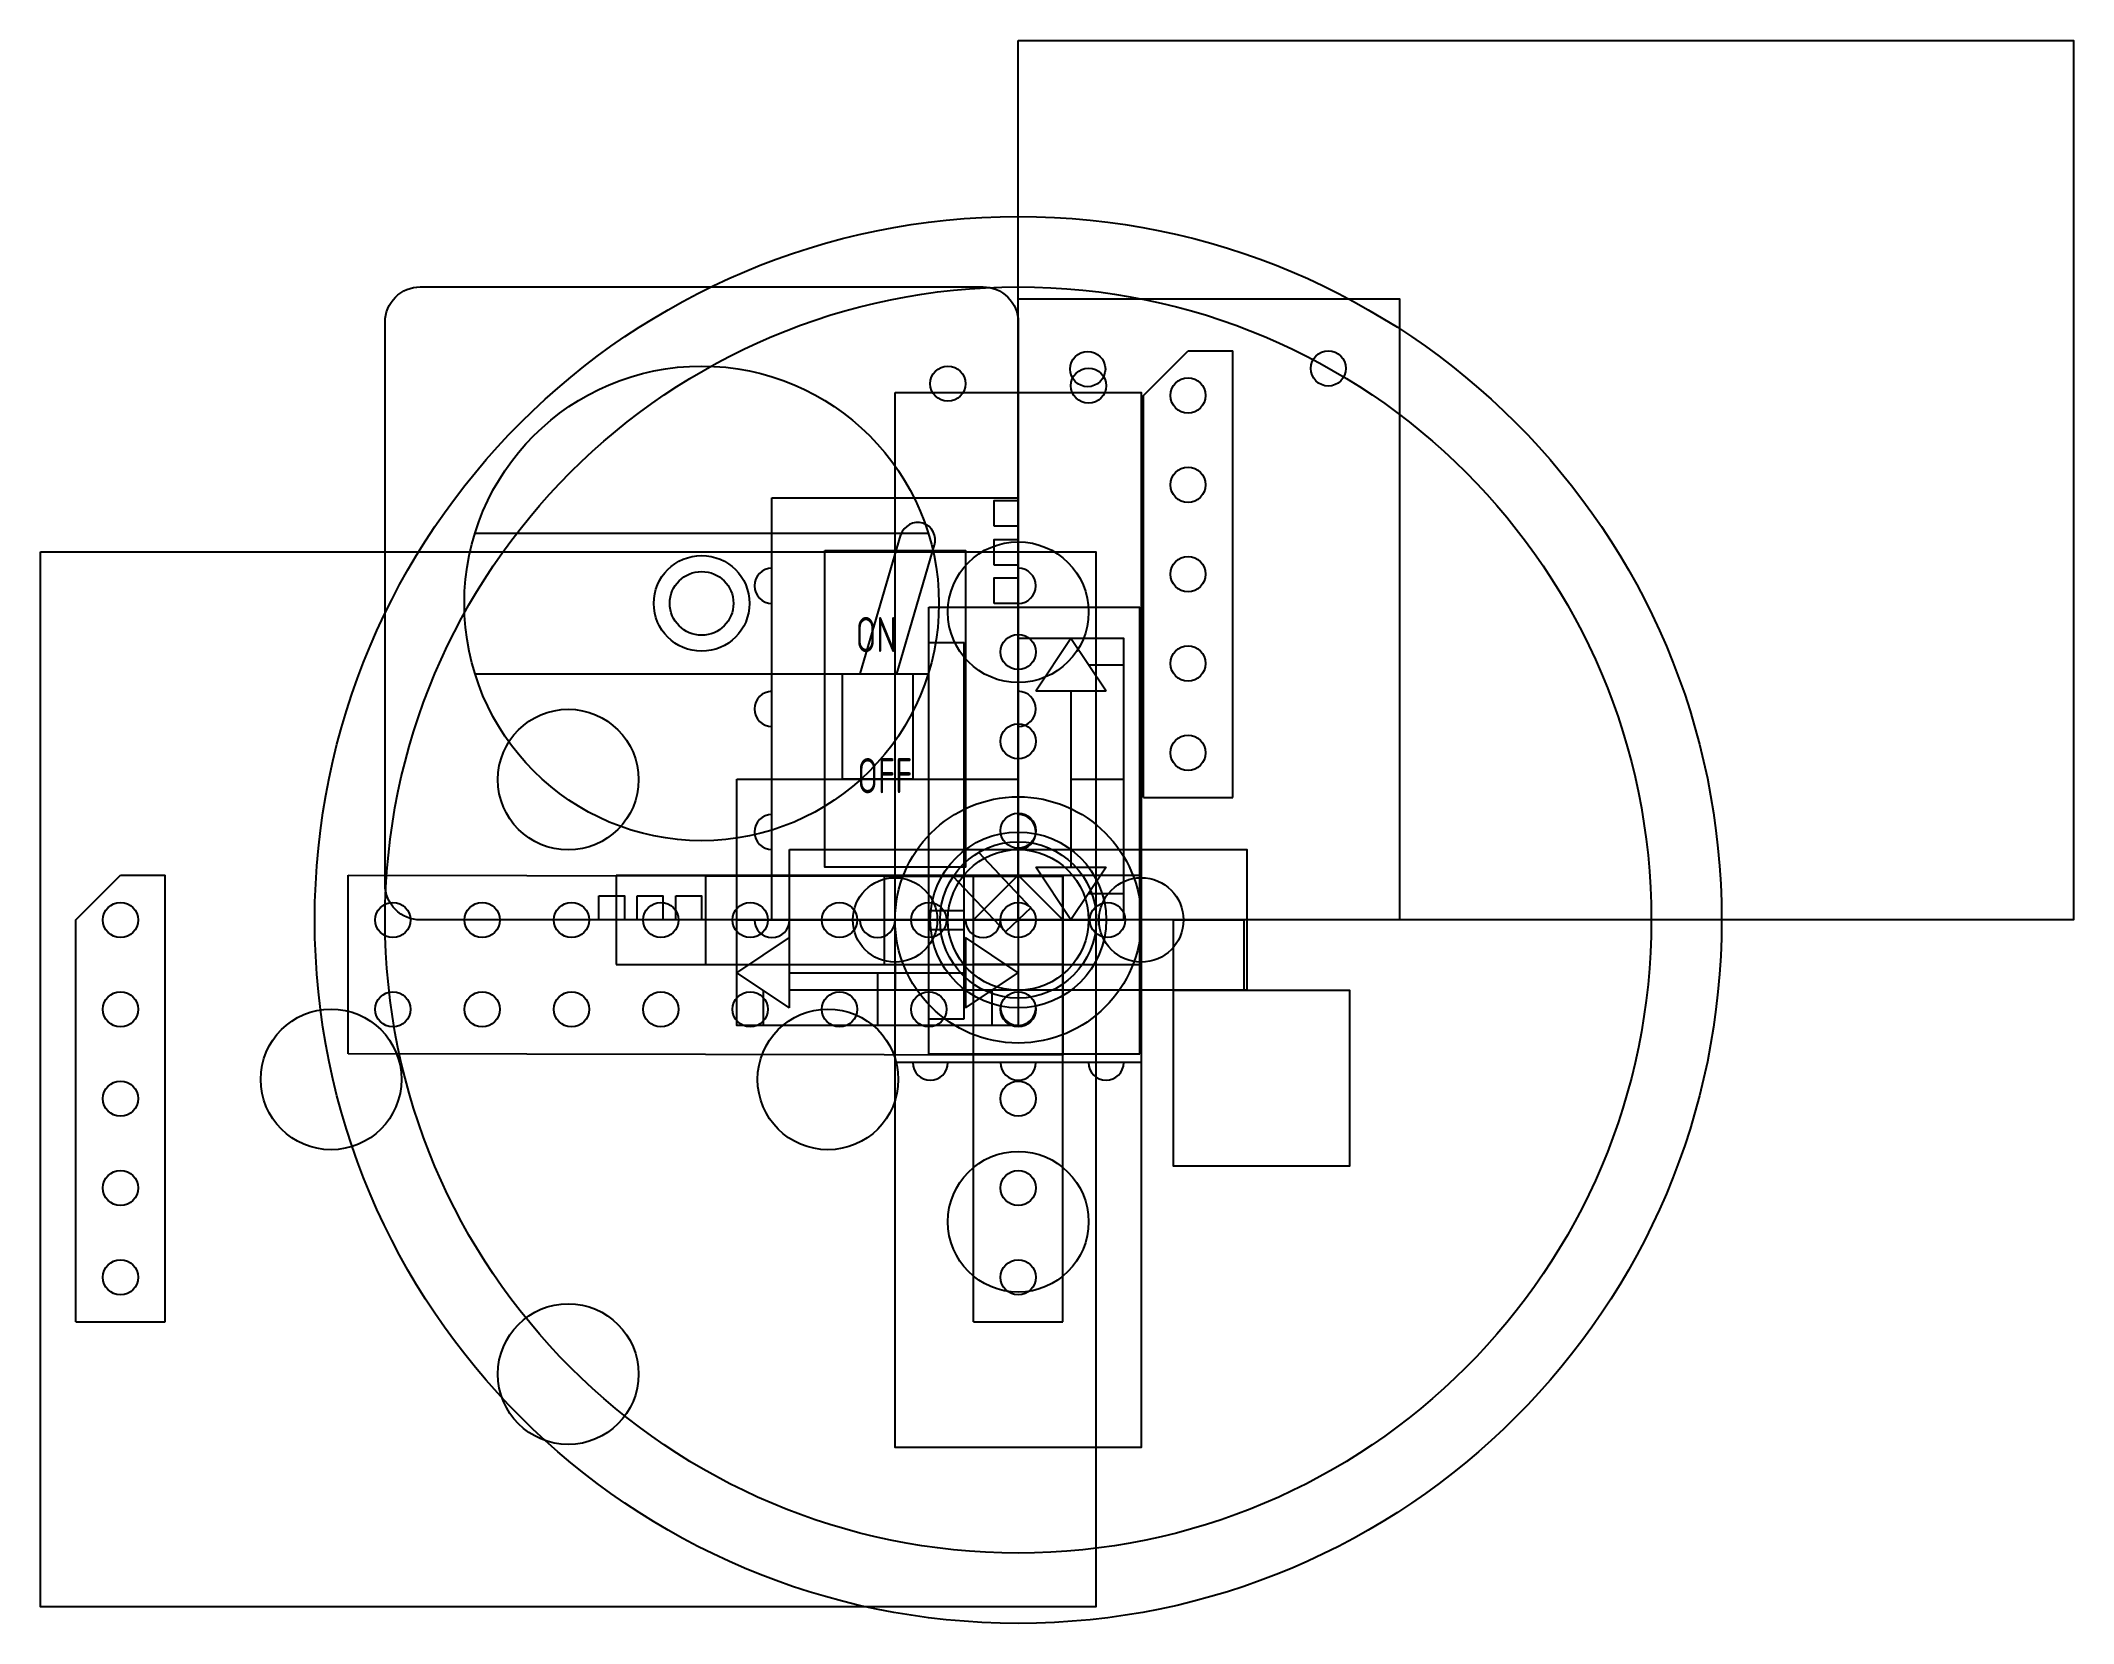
# Model space of a CAD drawing. Header units: millimetres. Extents: x -28 to 791, y -20 to 705.
# Drawn here: x -27.8 to 30, y -20 to 25 of the extents above.
import ezdxf

# ---------------------------------------------------------------- set-up
doc = ezdxf.new("R2010")
doc.units = ezdxf.units.MM
for name, color, linetype in [('Connetor', 252, 'Continuous'), ('Devices', 5, 'Continuous'), ('PCB', 104, 'Continuous'), ('Wires', 252, 'Continuous')]:
    doc.layers.add(name, color=color, linetype=linetype)
doc.styles.get("Standard").update_dxf_attribs({"font": 'dim.shx', "width": 0.8})

# ---------------------------------------------------------------- blocks, each defined once
blk = doc.blocks.new('*U8')
at = {"layer": 'Connetor'}
blk.add_circle((0, 0), 0.5, dxfattribs=at)
blk = doc.blocks.new('*U9')
at = {"layer": 'Connetor', "color": 0, "linetype": 'ByBlock', "lineweight": -2}
for p in [(0, 0), (2.54, 0), (5.08, 0), (7.62, 0), (10.16, 0)]:
    blk.add_blockref('*U8', p, dxfattribs=at)
blk = doc.blocks.new('header_5')
at = {"layer": 'Connetor'}
for p, q in [((-11.43, 1.27), (0, 1.27)), ((-11.43, 1.27), (-11.43, -1.27)), ((0, 1.27), (1.27, 0)), ((1.27, 0), (1.27, -1.27)), ((-11.43, -1.27), (1.27, -1.27))]:
    blk.add_line(p, q, dxfattribs=at)
blk.add_blockref('*U9', (-10.16, 0), dxfattribs=at)
blk = doc.blocks.new('*U11')
at = {"layer": 'Connetor'}
blk.add_circle((0, 0), 0.5, dxfattribs=at)
blk = doc.blocks.new('*U12')
at = {"layer": 'Connetor', "color": 0, "linetype": 'ByBlock', "lineweight": -2}
for p in [(0, 0), (2.54, 0), (5.08, 0), (7.62, 0)]:
    blk.add_blockref('*U11', p, dxfattribs=at)
blk = doc.blocks.new('header_4')
at = {"layer": 'Connetor'}
for p, q in [((-8.89, 1.27), (0, 1.27)), ((-8.89, 1.27), (-8.89, -1.27)), ((0, 1.27), (1.27, 0)), ((1.27, 0), (1.27, -1.27)), ((-8.89, -1.27), (1.27, -1.27))]:
    blk.add_line(p, q, dxfattribs=at)
blk.add_blockref('*U12', (-7.62, 0), dxfattribs=at)
blk = doc.blocks.new('*U14')
at = {"layer": 'Connetor'}
blk.add_circle((0, 0), 0.5, dxfattribs=at)
blk = doc.blocks.new('*U15')
at = {"layer": 'Connetor', "color": 0, "linetype": 'ByBlock', "lineweight": -2}
for p in [(0, 0), (2.54, 0)]:
    blk.add_blockref('*U14', p, dxfattribs=at)
blk = doc.blocks.new('header_2')
at = {"layer": 'Connetor'}
for p, q in [((-3.81, 1.27), (0, 1.27)), ((-3.81, 1.27), (-3.81, -1.27)), ((0, 1.27), (1.27, 0)), ((1.27, 0), (1.27, -1.27)), ((-3.81, -1.27), (1.27, -1.27))]:
    blk.add_line(p, q, dxfattribs=at)
blk.add_blockref('*U15', (-2.54, 0), dxfattribs=at)
blk = doc.blocks.new('CON_2')
at = {"layer": 'Connetor'}
for p, q in [((-2.54, -3.81), (-2.54, 1.27)), ((-2.54, 1.27), (3.46, 1.27)), ((3.46, -3.81), (3.46, 1.27)), ((-2.54, 0.27), (-1.54, 0.27)), ((-1.54, -2.81), (-1.54, 0.27)), ((-2.54, -2.81), (-1.54, -2.81)), ((-2.54, -3.81), (3.46, -3.81))]:
    blk.add_line(p, q, dxfattribs=at)
for centre in [(0, 0), (0, -2.54)]:
    blk.add_circle(centre, 0.5, dxfattribs=at)
blk = doc.blocks.new('*U18')
at = {"layer": 'Connetor'}
blk.add_circle((0, 0), 0.5, dxfattribs=at)
blk = doc.blocks.new('*U19')
at = {"layer": 'Connetor', "color": 0, "linetype": 'ByBlock', "lineweight": -2}
for p in [(0, 2.54), (2.54, 2.54), (5.08, 2.54), (7.62, 2.54), (10.16, 2.54), (12.7, 2.54), (15.24, 2.54), (17.78, 2.54), (0, 0), (2.54, 0), (5.08, 0), (7.62, 0), (10.16, 0), (12.7, 0), (15.24, 0), (17.78, 0)]:
    blk.add_blockref('*U18', p, dxfattribs=at)
blk = doc.blocks.new('header_2x8')
at = {"layer": 'Connetor'}
for p, q in [((-19.05, 1.27), (1.27, 1.237)), ((-19.05, -3.81), (-19.05, 1.27)), ((-1.27, -1.27), (-1.27, 1.241)), ((1.27, 1.237), (1.27, -3.843)), ((1.27, -1.27), (-1.27, -1.27)), ((1.27, -3.843), (-19.05, -3.81))]:
    blk.add_line(p, q, dxfattribs=at)
blk.add_blockref('*U19', (-17.78, -2.54), dxfattribs=at)
blk = doc.blocks.new('*U22')
at = {"layer": 'Connetor'}
blk.add_circle((0, 0), 0.5, dxfattribs=at)
blk = doc.blocks.new('*U23')
at = {"layer": 'Wires', "color": 0, "linetype": 'ByBlock', "lineweight": -2}
for p in [(0, 7.62), (0, 5.08), (0, 2.54), (0, 0)]:
    blk.add_blockref('*U22', p, dxfattribs=at)
blk = doc.blocks.new('CON_4')
at = {"layer": 'Connetor'}
for p, q in [((-2.54, -1.27), (-2.54, 8.888)), ((-2.54, 8.888), (3.46, 8.888)), ((3.46, -1.27), (3.46, 8.888)), ((-2.54, 7.89), (-1.54, 7.89)), ((-1.54, -0.27), (-1.54, 7.89)), ((-2.54, -0.27), (-1.54, -0.27)), ((-2.54, -1.27), (3.46, -1.27))]:
    blk.add_line(p, q, dxfattribs=at)
at = {"layer": 'Wires'}
blk.add_blockref('*U23', (0, 0), dxfattribs=at)
blk = doc.blocks.new('*U25')
at = {"layer": 'Connetor'}
blk.add_circle((0, 0), 0.5, dxfattribs=at)
blk = doc.blocks.new('*U26')
at = {"layer": 'PCB', "color": 0, "linetype": 'ByBlock', "lineweight": -2}
for p in [(0, 0), (2.54, 0), (5.08, 0)]:
    blk.add_blockref('*U25', p, dxfattribs=at)
blk = doc.blocks.new('key_menuexit')
at = {"layer": 'Devices'}
for centre in [(0, 8.75), (0, -8.583)]:
    blk.add_circle(centre, 2, dxfattribs=at)
at = {"layer": 'PCB'}
blk.add_lwpolyline([(-3.5, 15), (3.5, 15), (3.5, -15), (-3.5, -15)], close=True, dxfattribs=at)
blk.add_blockref('*U26', (-2.54, 0), dxfattribs=at)
blk = doc.blocks.new('key_direc')
at = {"layer": 'Devices'}
for centre in [(-12.793, 3.989), (-19.535, -4.534), (-5.409, -4.534), (-12.793, -12.913)]:
    blk.add_circle(centre, 2, dxfattribs=at)
at = {"layer": 'PCB'}
blk.add_lwpolyline([(-27.793, 10.466), (2.207, 10.466), (2.207, -19.534), (-27.793, -19.534)], close=True, dxfattribs=at)
at = {"layer": 'Connetor', "rotation": 90}
for p in [(-25.523, 0), (0, 0)]:
    blk.add_blockref('header_5', p, dxfattribs=at)
blk = doc.blocks.new('trim')
at = {"layer": 'Devices'}
for p, q in [((-2.3, 0), (2.3, 0)), ((0, 0), (0, -2)), ((-3.5, -1.2), (-3.5, -2)), ((3.5, -1.2), (3.5, -2)), ((6.5, -1.2), (6.5, -2))]:
    blk.add_line(p, q, dxfattribs=at)
blk.add_lwpolyline([(-6.5, 2), (6.5, 2), (6.5, -2), (-6.5, -2)], close=True, dxfattribs=at)
for centre in [(-3.5, 0), (3.5, 0)]:
    blk.add_circle(centre, 1.2, dxfattribs=at)
blk = doc.blocks.new('*U40')
for p, q in [((-15.444, 11), (-2.556, 11)), ((0, 8), (0, 0)), ((1.5, 8), (0.5, 6.5)), ((2.5, 6.5), (1.5, 8)), ((-15.444, 7), (-2.556, 7)), ((2, 7.25), (3, 7.25)), ((2.5, 6.5), (0.5, 6.5)), ((1.5, 6.5), (1.5, 1.5)), ((1.5, 4), (3, 4)), ((1.5, 0), (0.5, 1.5)), ((0.5, 1.5), (2.5, 1.5)), ((2.5, 1.5), (1.5, 0)), ((2, 0.75), (3, 0.75)), ((-8, -1.5), (-6.5, -0.5)), ((-6.5, -2.5), (-6.5, -0.5)), ((0, -1.5), (-1.5, -0.5)), ((-1.5, -0.5), (-1.5, -2.5)), ((-6.5, -2.5), (-8, -1.5)), ((-6.5, -1.5), (-1.5, -1.5)), ((-4, -1.5), (-4, -3)), ((-1.5, -2.5), (0, -1.5)), ((-7.25, -2), (-7.25, -3)), ((-0.75, -2), (-0.75, -3))]:
    blk.add_line(p, q)
blk.add_lwpolyline([(0, 0), (-17, 0, -0.414214), (-18, 1), (-18, 17, -0.414214), (-17, 18), (-1, 18, -0.414214), (0, 17)], format="xyb", close=True)
for points in [[(-0.682, 11.195), (-0.682, 11.926), (0, 11.926), (0, 11.195)], [(-0.682, 10.09), (-0.682, 10.821), (0, 10.821), (0, 10.09)], [(-0.682, 9), (-0.682, 9.731), (0, 9.731), (0, 9)], [(0, 0), (3, 0), (3, 8), (0, 8)], [(-11.926, 0.682), (-11.195, 0.682), (-11.195, 0), (-11.926, 0)], [(-10.836, 0.682), (-10.105, 0.682), (-10.105, 0), (-10.836, 0)], [(-9.731, 0.682), (-9, 0.682), (-9, 0), (-9.731, 0)], [(0, 0), (0, -3), (-8, -3), (-8, 0)]]:
    blk.add_lwpolyline(points, close=True)
for radius in [6.747, 1.36, 0.905]:
    blk.add_circle((-9, 9), radius)
blk = doc.blocks.new('POT')
at = {"layer": 'Devices'}
for p, q in [((0.364, 0.343), (-1.122, 1.919)), ((-0.364, -0.343), (-1.85, 1.233)), ((0.364, 0.343), (-0.364, -0.343))]:
    blk.add_line(p, q, dxfattribs=at)
blk.add_lwpolyline([(3.5, 0), (3.5, -4.057), (-3.5, -4.057), (-3.5, 0)], dxfattribs=at)
for radius in [3.5, 2.223]:
    blk.add_circle((0, 0), radius, dxfattribs=at)
for centre in [(-2.5, -4.057), (0, -4.057), (2.5, -4.057)]:
    blk.add_arc(centre, 0.5, 180, 0, dxfattribs=at)
blk = doc.blocks.new('2P2D_Switch')
at = {"layer": 'Devices'}
for points in [[(-7, 12), (0, 12), (0, 0), (-7, 0)], [(-5.5, 10.5), (-1.5, 10.5), (-1.5, 1.5), (-5.5, 1.5)]]:
    blk.add_lwpolyline(points, close=True, dxfattribs=at)
for centre, start, end in [((-7, 9.5), 90, 270), ((0, 9.5), 270, 90), ((-7, 6), 90, 270), ((0, 6), 270, 90), ((-7, 2.5), 90, 270), ((0, 2.5), 270, 90)]:
    blk.add_arc(centre, 0.5, start, end, dxfattribs=at)
at = {"layer": 'Devices', "char_height": 1, "attachment_point": 1}
for s, insert in [('ON', (-4.62, 8.612)), ('OFF', (-4.572, 4.6))]:
    blk.add_mtext_dynamic_manual_height_columns(s, width=3.28088, gutter_width=12.5, heights=[0], dxfattribs=dict(at, insert=insert))
blk = doc.blocks.new('DC_Jack')
at = {"layer": 'Devices'}
blk.add_line((-0.5, 0), (-2.5, 0), dxfattribs=at)
for radius in [2.5, 2, 0.5]:
    blk.add_circle((0, 0), radius, dxfattribs=at)
blk.add_arc((0, -2.5), 0.5, 174.26083, 5.73917, dxfattribs=at)
blk = doc.blocks.new('switch_toggle')
at = {"layer": 'Devices'}
for p, q in [((-4.489, 7), (-3.335, 10.946)), ((-3.447, 7), (-2.375, 10.666))]:
    blk.add_line(p, q, dxfattribs=at)
for points in [[(-3, 4), (-5, 4), (-5, 7), (-3, 7)], [(-8, 4), (0, 4), (0, 0), (-8, 0)]]:
    blk.add_lwpolyline(points, close=True, dxfattribs=at)
for centre, start, end in [((-2.857, 10.799), 342.79826, 162.79826), ((-7, 0), 180, 0), ((-4, 0), 180, 0), ((-1, 0), 180, 0)]:
    blk.add_arc(centre, 0.5, start, end, dxfattribs=at)
blk = doc.blocks.new('RFmodule')
at = {"layer": 'Devices'}
blk.add_lwpolyline([(0, 25), (30, 25), (30, 0), (0, 0)], close=True, dxfattribs=at)
at = {"layer": 'Connetor', "rotation": 90}
blk.add_blockref('header_5', (4.829, 14.911), dxfattribs=at)
blk = doc.blocks.new('hapticmotor')
at = {"layer": 'Devices'}
for points in [[(0, 17.66), (10.841, 17.66), (10.841, 0), (0, 0)], [(4.42, 0), (6.42, 0), (6.42, -2), (4.42, -2)], [(4.42, -2), (9.42, -2), (9.42, -7), (4.42, -7)]]:
    blk.add_lwpolyline(points, close=True, dxfattribs=at)
for centre in [(1.978, 15.661), (8.819, 15.68)]:
    blk.add_circle(centre, 0.5, dxfattribs=at)
blk = doc.blocks.new('speaker')
at = {"layer": 'Devices'}
for centre, radius in [((0, 0), 20), ((0, 0), 18), ((-2, 15.245), 0.5), ((2, 15.189), 0.5)]:
    blk.add_circle(centre, radius, dxfattribs=at)

msp = doc.modelspace()

# ---------------------------------------------------------------- block references
at = {"layer": 'Connetor'}
for name in ['header_2x8', 'header_5', 'header_4', 'header_2', 'CON_2']:
    msp.add_blockref(name, (0, 0), dxfattribs=at)
at = {"layer": 'Devices'}
for name in ['speaker', '*U40', 'hapticmotor', 'hapticmotor', 'key_menuexit', '2P2D_Switch', 'switch_toggle', 'switch_toggle', 'key_direc', 'POT', 'DC_Jack', 'trim', 'trim', 'trim']:
    msp.add_blockref(name, (0, 0), dxfattribs=at)
at = {"layer": 'Wires'}
for name in ['RFmodule', 'CON_4']:
    msp.add_blockref(name, (0, 0), dxfattribs=at)

doc.saveas('drawing.dxf')
